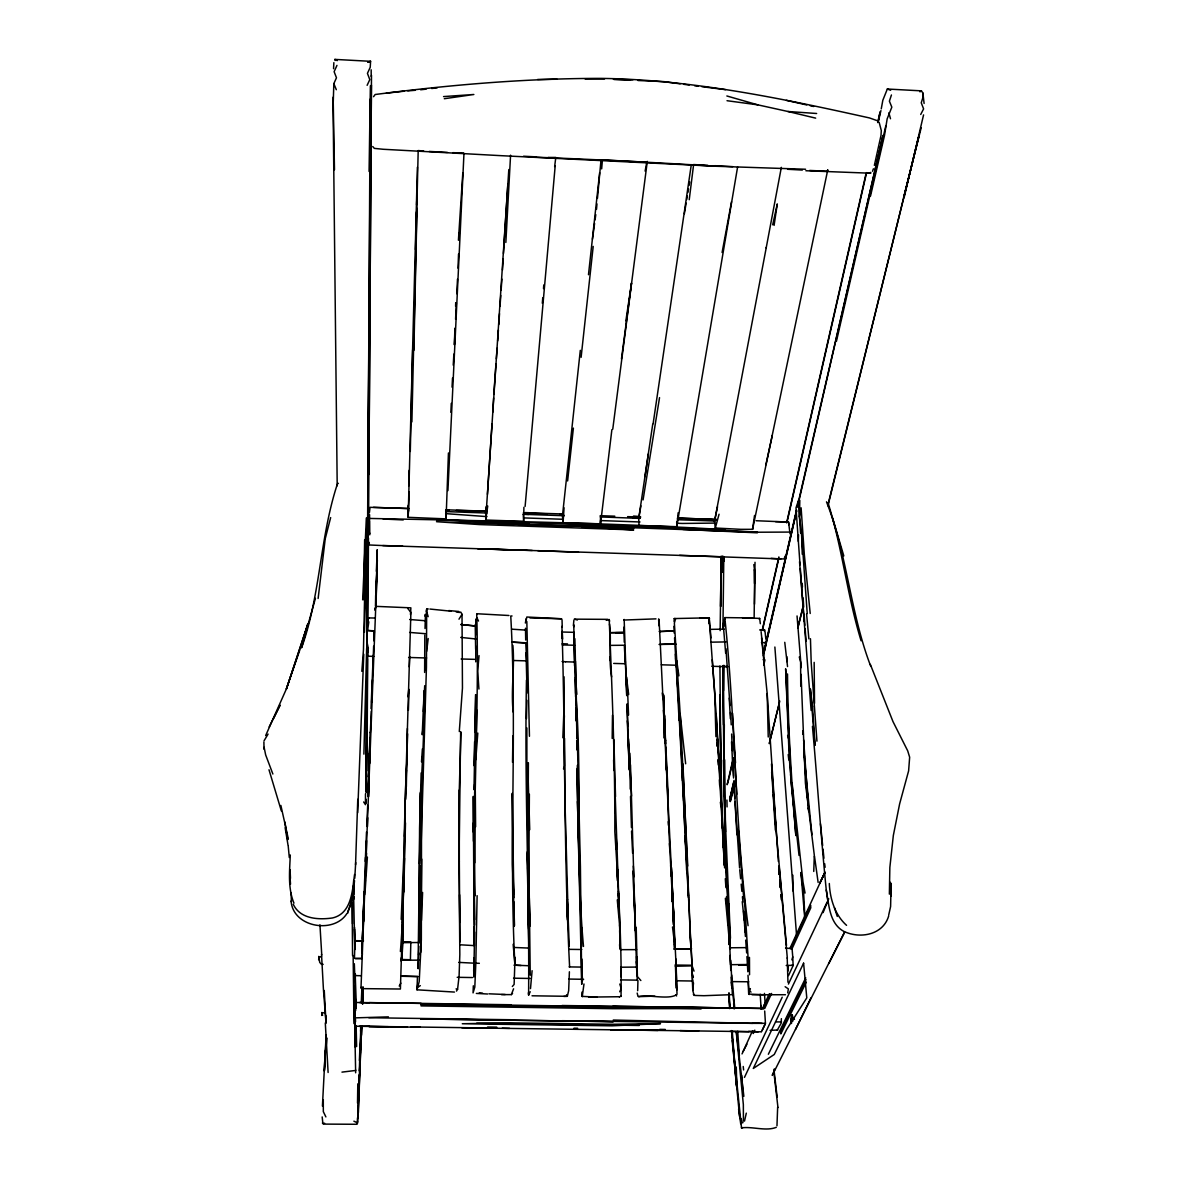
<?xml version="1.0" encoding="UTF-8"?>
<svg xmlns="http://www.w3.org/2000/svg" width="1188" height="1188" viewBox="0 0 1188 1188"><rect width="100%" height="100%" fill="white"/><g stroke="black" fill="none" stroke-linecap="round" stroke-linejoin="round"><path stroke-width="1.5" d="M428.289 608.969L426.863 609.043L426.655 611.642L426.447 666.958L420.686 859.414M460.959 732.239L459.281 789.975L459.325 861.731M474.636 791.787L474.74 862.815M526.239 619.913L526.833 617.018L561.716 618.785L529.967 617.953M721.205 805.405L719.928 666.008M730.457 938.282L724.205 795.841L723.314 665.532M754.142 617.597L754.722 571.265L753.816 564.597M366.112 792.782L366.231 753.816M418.028 968.383L420.329 792.292M473.433 841.223L473.314 796.346L474.161 945.232M529.373 794.223L528.898 865.206L530.249 975.259M336.961 65.385L334.125 71.696L336.471 77.784L333.828 83.635L333.1 107.054L337.199 485.788M367.315 562.043L366.186 791.594L367.122 641.565M402.108 959.83L404.603 822.2L410.899 612.34L407.811 608.508M411.894 421.918L418.191 150.564L423.671 150.995M421.161 772.913L419.572 828.11L418.993 942.752L419.958 871.086M424.561 706.563L421.577 788L421.339 939.738L419.201 981.644L417.003 989.812L454.44 992.069M361.85 671.324L363.469 649.688L366.335 517.983L362.667 599.821M365.488 793.807L365.444 804.677L363.677 801.974M369.082 171.458L370.374 85.803M366.364 753.385L370.211 99.094M367.137 637.897L370.404 108.895L369.765 171.28M371.488 75.26L368.503 534.422M420.433 810.929L420.537 793.242M514.939 965.191C508.731 848.9 517.226 732.06 510.751 616.008L512.043 615.978M530.219 991.742L528.601 995.099C529.477 890.094 524.354 785.09 526.477 680.056M725.2 865.696L716.156 713.706L709.177 617.819L674.235 618.562L674.056 621.458M723.21 665.562L723.507 724.799M355.554 864.76L357.766 799.301M367.389 551.024L369.023 320.73M366.929 770.982L367.374 659.043M367.181 734.095L367.716 654.751M367.924 623.403L368.473 538.09M368.904 474.487L371.428 85.076M413.884 350.415L416.973 208.301M456.459 991.104L457.573 989.292L459.088 976.001L459.83 954.469L458.999 861.33L460.647 731.719M474.012 876.209L474.636 925.051M574.888 638.713L580.412 866.78L581.734 984.332L576.774 770.255M724.056 759.86L724.324 724.71M321.755 1015.473L321.889 1012.458M475.556 694.638L474.873 732.402M526.878 693.198L526.878 670.641M720.507 606.355L721.25 556.786M722.928 629.239L723.789 557.439M325.913 1015.903L325.928 1019.779L326.121 1018.502M361.048 987.421L360.989 988.193L375.764 606.355L410.87 607.84L410.469 614.597M402.955 910.067L402.138 950.593M407.276 755.123C402.97 820.507 405.895 886.248 400.386 951.499M419.899 921.546L420.21 893.346L419.735 940.822L419.765 894.386L418.77 942.559L420.003 893.836M425.022 628.526L425.453 614.151L425.007 616.171M476.73 614.151C479.388 708.003 472.646 801.885 475.185 895.797M514.553 947.489L529.091 948.083L528.2 882.521M644.98 476.655L648.321 453.875L638.684 518.696L639.025 524.74L639.575 525.601L676.759 526.685L737.6 167.003M474.458 971.799L473.789 976.996L474.606 932.031M528.378 762.845L528.036 829.773L529.61 926.135M564.062 676.789L564.374 765.859L563.513 768.963M606.266 620.314L609.221 619.572C612.072 690.213 615.087 760.869 614.82 831.555C618.25 886.397 621.888 941.609 621.027 996.494M721.205 556.058L720.136 630.65M368.978 785.238L369.394 753.712M422.245 787.406L422.661 756.117M512.518 762.325L512.919 735.862M612.176 738.431L612.488 715.221M366.513 840.629L366.216 860.157L366.513 853.103M368.726 796.405L368.874 787.213M373.968 632.105L373.834 640.852L374.369 631.585M406.341 786.679L406.86 754.736M508.82 169.542L485.699 520.032L523.67 521.354L523.893 507.306M755.019 562.295L754.529 604.157M363.617 599.658L364.642 539.798M361.271 1002.717L361.894 988.505M375.482 605.91L375.675 595.262M473.685 971.324L474.012 957.929M512.325 986.486L514.122 984.436L515.043 957.246M630.234 789.099L629.833 753.251M722.779 555.969L722.156 572.378L722.17 556.578M415.518 249.584L416.409 211.85M419.394 896.42L419.958 865.636M424.636 672.438L424.814 635.105M473.982 789.664L475.764 695.114M476.685 709.86L475.779 759.711L477.799 733.085M573.745 626.952L573.774 624.799L574.621 665.978M637.184 980.412L637.006 956.637M613.26 1020.047L752.583 1023.343L562.251 1020.7M889.366 894.148L889.857 867.418L893.331 835.506L899.628 803.89L908.612 770.878L909.652 757.216L907.706 750.846L893.005 721.636L870.329 664.389M364.731 607.721L364.909 598.707M365.295 580.68L365.711 560.855M355.628 1072.794L355.672 1070.017M366.053 803.504L366.142 799.257M375.705 605.806L377.264 549.658L376.358 571.265M448.44 452.955L446.079 518.874L408.167 517.329L417.404 167.211M486.085 506.771L485.55 513.32M688.387 897.549L679.165 716.498M723.522 690.748L724.056 665.384M368.874 767.938L368.221 796.495M368.963 764.359L370.121 732.194M377.324 560.142L375.957 606.043M402.316 952.093L402.999 921.22L402.153 945.381M418.755 952.984L418.235 968.755M420.701 952.405L421.74 859.058M459.281 789.975L458.999 861.33M526.477 718.577L526.878 700.341M364.419 632.313L366.914 547.104M362.503 997.846L362.756 987.109M367.478 826.625L367.701 817.76M412.637 349.836L410.291 451.44M403.801 891.98L405.479 822.853M475.749 619.096L475.779 634.823M473.195 831.956L473.418 822.764M561.909 626.373C565.488 739.857 563.736 853.474 569.616 966.943M800.564 533.16L799.435 516.646L799.821 500.475L798.648 499.97L796.005 507.84L800.044 564.909M363.899 754.142L366.661 648.351M376.774 574.339L375.913 605.613M408.791 485.847L409.177 470.27M406.459 769.987L405.687 799.242M406.979 759.904L407.395 728.511M419.453 863.721L419.958 843.391M477.116 895.663L475.824 963.216L474.814 987.08L473.062 992.886L473.329 985.788M581.882 992.129L582.269 996.524L583.976 983.991M353.861 899.138L353.935 896.405M358.984 1075.036L357.84 1119.23L361.746 1025.853M364.152 894.445L363.29 925.467M416.602 204.811L416.691 201.292M790.02 533.843L788.565 522.052L756.103 520.73M775.14 1068.68L772.245 1075.407L844.594 931.941M356.237 1028.08L356.296 1025.779M405.286 813.409L404.484 836.411M475.245 760.053L476.032 733.234M800.742 686.189L800.608 662.102L799.272 656.964M362.83 941.104L362.934 937.629M408.405 710.276L409.058 689.411M473.878 765.607L474.606 741.624M582.135 976.581L581.942 959.072M658.969 625.809L658.598 618.978M787.51 673.967C787.941 727.873 791.683 781.823 795.856 835.58L789.174 756.949L785.639 668.814L791.208 783.828L799.034 855.434M369.646 763.617L370.062 750.905M372.438 679.774L371.621 702.405M372.735 670.968L373.641 646.183M375.26 609.399L375.764 606.355L374.814 610.112M407.425 1026.878L355.821 1026.254L355.568 1025.259M408.256 505.301L407.989 513.84L408.687 510.187M454.9 328.319L454.38 344.802L455.153 328.393M455.598 306.326L455.717 302.658M561.969 638.268L562.191 631.377L562.681 639.025M636.813 974.858L636.516 956.503M787.956 982.268L787.213 957.855M363.766 654.261L357.677 812.726M368.844 776.581L368.117 796.465M369.275 763.81L370.077 740.079M359.311 1070.774L360.855 1026.224M362.711 1003.073L363.246 987.08M404.469 858.3L400.401 989.025L364.389 988.654M406.875 755.375L407.647 733.857M402.212 951.662L402.658 939.173M418.562 955.048L418.874 946.257M569.394 971.784L568.666 990.644L567.344 996.301L532.031 995.796M691.104 945.306L692.901 987.332M813.75 871.443L814.315 855.271L805.405 783.115L801.068 674.353M362.444 938.52L364.167 891.52L361.865 953.34L365.518 857.32M367.894 790.243L370.077 738.015M362.949 987.674L362.325 1003.726M362.726 1004.127L363.335 988.045M423.492 724.19L422.23 734.733L424.131 690.599M458.004 268.191L458.538 254.039M459.192 236.323L459.325 232.789M637.941 980.531L637.659 990.718M323.284 1099.657L323.329 1111.671L325.883 1116.913M371.027 708.672L373.24 655.137M361.776 1000.133L362.251 987.54M360.573 1031.258L360.781 1025.734M362.355 988.579L361.805 1002.806M358.405 1112.607L361.36 1026.61L359.994 1051.098M361.523 1035.164L361.88 1026.031M408.167 517.329L409.177 491.758M505.85 242.456L510.573 155.183M526.878 727.977L526.878 796.391M576.789 740.733L576.759 749.851M798.306 541.327L798.559 534.719M365.28 861.374L366.498 831.942M359.4 1060.483L359.905 1047.727M359.014 1084.184L361.36 1026.61M409.281 666.899L409.697 656.563M401.202 919.393L403.712 858.107M419.72 923.804L420.077 914.715M420.374 907.454L420.745 898.366M422.601 892.44L421.488 920.329L420.344 920.7M562.845 737.748L563.765 714.552M563.721 732.046L564.374 715.651M323.151 964.344L321.443 964.3L319.721 962.414L318.77 956.385M322.423 1106.087L326.121 1035.149M357.974 1111.508L358.152 1107.305M359.578 1071.368L360.38 1051.84M324.636 1070.284L326.18 1036.589M369.75 534.852L369.423 520.923M370.329 732.773L371.28 711.137M475.749 661.85L475.779 646.242M580.308 350.326L562.459 515.8L563.038 522.943L600.549 523.804L611.879 429.67M693.495 982.907L692.767 990.421L694.163 995.485M366.216 539.411L367.181 518.042M366.721 826.417L367.701 805.271M357.499 1117.804L357.261 1123.358L358.034 1120.863M474.354 789.723L474.606 784.214M473.878 965.903L474.235 958.196M620.775 976.714L621.22 967.002M364.152 905.612L363.394 921.992L364.137 909.251M364.671 894.698L365.34 880.13M450.861 412.31L451.277 403.341M452.049 387.169L452.509 378.096M455.583 319.275L456.37 302.851M456.801 293.733L457.484 279.135M447.921 490.614L463.973 153.297M290.288 854.989C289.649 871.012 287.689 887.896 293.956 903.132M333.561 68.681L333.858 62.667M405.732 780.056L406.251 769.527M423.344 711.508L424.71 685.699M491.995 424.101L487.451 494.342M675.972 987.926L675.764 958.761L659.073 619.408M369.423 512.607L370.032 507.321L409.147 508.523M376.032 588.238L376.73 574.19M363.097 940.777L354.989 940.837L354.455 958.285L361.627 958.464M682.862 529.432L757.38 532.818M708.998 623.581L709.191 619.839M324.205 1070.937L325.26 1051.068M355.153 943.45L354.989 946.361L354.87 943.985M725.007 626.314L725.096 617.923M362.088 958.419L362.355 953.652M453.237 365.147L453.861 354.054M462.8 172.943L458.42 240.258M600.163 524.235L600.519 517.998M729.996 705.642L725.942 648.663M730.769 970.507L729.714 945.099L725.378 898.291M354.767 878.303L355.687 862.592M492.768 412.206L493.614 397.965M493.822 394.401L495.945 364.167M502.494 269.988L503.148 258.984M503.474 253.475L507.825 184.288M417.419 977.858L417.003 989.812L417.671 984.451M528.898 973.521L529.209 968.458M575.541 679.447L575.601 693.436M724.012 561.256L724.294 556.652M891.089 883.501L890.614 906.503L888.743 914.849M529.061 948.113L529.269 944.698M752.657 528.051L752.568 529.328L740.703 529.328L715.31 528.021L714.508 521.354L766.305 247.342M365.162 890.525L367.389 857.097M497.668 340.941L498.411 330.026M498.782 324.562L499.524 313.647M500.029 306.37L500.772 295.456M501.143 290.006L501.885 279.091M563.038 522.943L564.062 507.811M421.502 761.835L422.393 748.886M744.52 1121.101L746.302 1113.141M600.549 523.804L600.549 520.582M425.571 669.869L425.957 664.775M496.346 358.835L497.163 348.173M369.602 514.701L369.334 532.061M355.613 1010.661L356.237 1002.494L421.116 1003.34M459.296 731.541L462.459 688.06L462.013 614.315L460.706 611.998M371.205 76.611L371.176 69.795M542.307 303.252L542.753 297.757M543.495 288.61L543.777 284.942M354.87 942.322L354.989 940.837M601.663 168.889L602.42 159.89L646.792 162.221L645.114 171.117M479.031 655.628L477.71 671.146L478.927 689.04M596.51 209.385L596.97 203.891M597.445 198.396L601.009 160.068M525.111 506.43L555.197 165.741M573.359 625.734L573.893 620.166M357.514 1103.117L357.796 1083.827M676.759 526.685L678.14 512.771M567.612 480.962L573.388 428.111M407.989 696.807L408.702 689.872M400.995 960.914L401.321 957.706M367.671 622.423L368.146 617.909L374.636 618.027M354.529 880.605L353.103 894.356L347.772 913.127M581.11 357.321L593.198 246.421M728.838 927.605L729.744 944.401L728.853 932.506M588.476 274.725L599.643 172.735M792.5 1015.577L792.901 1017.878L790.926 1022.452L790.881 1019.334L791.936 1014.73L791.49 1023.521M367.226 643.183L368.31 648.366L367.419 656.147L373.849 656.415M664.389 716.958L663.513 695.218L665.399 741.015L664.701 724.368M318.132 598.47L325.23 538.788L330.65 517.597M426.655 651.38L428.2 638.535M325.571 1050.667L327.116 1038.164M554.648 166.558L555.791 157.44L548.158 157.455M689.233 199.718L693.614 164.553L707.81 165.325M612.756 429.195L647.297 161.39M653.103 423.834L691.312 164.612M621.443 359.014L631.526 282.996L625.868 320.864M315.444 598.292L301.574 647.772C320.567 595.054 319.721 538.268 337.036 485.09M592.441 239.219L594.594 223.433M595.069 219.914L595.782 214.657M891.431 94.981L889.396 101.188L891.832 107.158L887.169 118.83L884.466 135.61L870.507 196.065M754.529 515.473L752.568 529.328L827.769 169.78L827.397 171.25L809.681 170.448M485.699 520.032L487.733 506.029M354.544 874.517C352.42 890.347 351.752 913.542 332.477 917.968C318.488 919.987 300.133 919.052 293.288 904.32M648.366 453.474L652.717 424.264M640.896 505.836L638.684 518.696M774.086 225.393L777.294 203.92L772.69 224.799M532.105 970.7L530.501 988.609M643.064 499.925L659.533 397.638M368.31 648.366L367.226 655.375L368.295 655.969M923.566 114.909L904.142 197.505M787.718 992.93L788.357 988.921L785.134 986.708M318.636 959.755L319.037 957.276L321.502 956.637M523.67 521.354L523.225 514.196M684.377 213.677L686.144 203.089M686.738 199.554L687.332 196.02M687.911 192.486L688.505 188.951M689.099 185.417L689.679 181.883M731.526 201.693L722.096 252.48M368.815 621.829L367.597 630.516L373.908 630.947M426.15 611.954L426.863 609.043L426.329 610.201M784.941 556.251L784.199 558.939L780.843 558.909L679.595 555.375M881.258 108.865L882.833 100.252L887.332 89.026L921.398 90.852L922.868 93.02L924.101 103.445M766.186 247.95L781.348 167.36M776.967 1125.808L777.65 1107.186M717.537 506.786L714.508 521.354M807.231 613.602L801.558 533.16L799.435 516.646L801.113 507.796L804.35 554.722L810.201 613.483M525.363 623.047L526.239 618.547M765.31 642.173L766.275 642.589L764.567 650.282M734.11 783.857L730.249 801.633L734.644 785.803M765.859 464.805L772.304 435.387M874.368 165.37L880.991 135.521L881.303 130.532L879.15 122.364M501.47 994.608L511.345 994.608L513.587 988.802M762.191 630.368L778.883 556.92M786.619 522.883L865.889 174.309M877.68 122.572L880.115 111.865L878.006 122.349M762.592 629.67L778.868 558.018M787.02 522.2L866.572 172.616M729.284 776.952L733.278 759.384M733.338 757.825L727.145 784.719L728.883 778.704M763.364 655.88L796.658 510.766L763.632 653.727M734.095 780.323L729.67 799.405L733.917 781.645L734.793 798.202M763.958 650.994L796.509 510.023M797.341 506.43L882.996 135.373L797.49 507.172M766.23 642.782L761.478 642.456M836.426 341.327L885.788 125.928M763.721 665.191L764.968 659.86L763.082 659.741M878.422 121.206L880.932 110.588M805.865 170.745L870.566 173.21L870.774 172.364M729.699 800.593L734.214 781.555M723.492 623.225L724.932 617.597L753.86 617.968M903.578 197.698L921.19 127.784M827.724 505.717L918.621 137.214L828.229 504.677M769.364 743.228L778.986 704.232M797.846 627.784L802.687 608.167M769.289 743.643L779.788 701.069M797.801 628.081L803.088 606.608M715.31 528.021L719.067 514.226M356.237 1002.494L356.118 1008.181M791.876 959.845L792.752 956.845L792.084 948.707L785.565 948.054M367.924 618.696L368.993 618.131M300.326 648.559L307.811 623.908L286.397 689.055L307.662 625.155M750.4 988.624L749.732 990.718L750.994 992.114M759.236 619.245L759.652 618.399L760.35 623.715M872.541 171.25L873.388 168.815M299.732 650.282L285.966 689.872L265.667 735.565M778.363 861.449L767.181 693.569L761.553 637.882M719.913 556.726L382.774 545.574L369.334 544.98L369.29 543.287M446.079 518.874L446.183 511.493M823.076 912.607L828.734 898.767M761.612 1031.555L765.443 1023.343L764.686 1011.003M792.752 956.845L793.124 965.532L788.476 975.63M369.379 534.14L369.824 533.085M742.025 1053.919L752.539 1030.739M347.728 911.76L350.534 905.508M762.414 1008.894L769.215 993.94M790.065 948.113L824.576 873.002L819.765 883.471M763.186 1008.478L764.701 1003.845M763.305 1008.76L770.091 993.851M790.688 948.722L810.587 905.122L810.78 907.81L791.787 949.271M754.796 1030.159L753.266 1033.501L753.073 1031.229M764.716 1008.464L771.591 993.435M744.475 1077.382L782.224 997.192M827.071 902.227L788.416 984.08M367.122 85.328L369.795 79.611L367.434 73.374L370.225 67.3L370.597 61.316L334.927 59.4L335.075 60.514M619.72 991.772L621.235 988.579L619.794 984.065M762.265 1030.085L764.894 1024.754M273.7 718.235L280.086 705.152L269.141 726.952M768.354 1054.261L805.731 977.798M806.028 979.58L780.561 1031.6L780.843 1033.887L806.325 982.016M268.072 734.11L264.033 740.807M810.944 997.861L795.544 1029.476M828.853 963.453L844.579 932.491M920.715 114.464L923.596 108.895L921.249 102.792L923.15 96.807L922.868 93.02M819.779 882.922L825.333 872.259M743.079 1051.529L746.955 1044.148M777.204 1030.248L781.095 1023.388L781.392 1018.636M888.698 915.874C883.13 935.149 859.696 939.203 843.525 931.214C829.135 923.165 828.986 904.306 826.269 889.99C820.76 835.535 817.389 780.887 812.444 726.373M399.227 986.055L400.861 983.144M623.774 620.047L655.984 618.859M476.982 613.751L508.954 615.503M458.984 619.186L462.013 614.315M347.015 913.334C334.214 934.273 292.931 927.546 291.09 900.994M373.552 96.703L375.17 94.505C450.104 84.868 525.66 78.334 601.277 78.393C692.025 79.655 781.244 98.307 869.482 117.939L876.967 120.582M806.593 614.048L808.88 638.862M628.675 694.475L626.432 676.848L627.724 694.52L626.789 695.604L624.16 619.453M776.269 1127.338C765.844 1131.511 752.568 1126.283 741.49 1127.872L731.556 1030.575M511.345 994.608L512.577 993.242M742.797 1127.546L741.49 1127.872M324.636 1123.254L322.869 1123.462L322.171 1116.928M919.943 91.847L921.398 90.852M619.394 996.999L620.953 995.96M418.547 986.812L420.314 985.639M337.347 484.006L338.372 483.323M765.221 643.168L766.275 642.589M354.514 973.982L354.796 975.556L355.747 975.185M367.924 62.266L370.597 61.316L368.146 62.103M760.216 630.086L764.641 630.041L764.79 630.828M785.461 994.727L752.093 994.772M324.443 1012.681L321.785 1013.097L322.646 1015.354M444.297 98.723L473.849 94.491L443.555 96.584M675.764 958.761L677.011 994.341C669.542 1000.341 647.98 994.118 638.402 996.658L654.84 996.138M341.966 1072.125L355.613 1070.462L354.069 990.688M386.308 93.139L404.158 91.194M420.641 89.768L426.15 89.145M431.645 88.506L437.139 87.882M352.554 955.598L352.123 898.529M357.128 1124.279L323.537 1124.1L322.394 1123.016M563.825 996.45L567.344 996.301L566.542 994.772M407.811 90.897L415.147 90.288M588.595 997.103L619.349 996.732M401.737 942.678L419.899 942.5M401.722 960.231L419.319 960.142M659.058 644.46L675.036 643.614M790.065 532.076L757.469 532.224L581.674 525.913M355.42 1017.864L388.402 1016.869M659.786 631.556L673.447 630.991L659.236 631.496M770.106 1030.308L777.769 1030.041M710.112 629.358L724.19 629.135M711.181 642.173L725.898 641.921M355.405 958.701L361.82 958.538M764.359 1008.493L561.998 1005.508M359.132 1026.343L368.874 1026.105M699.999 618.027L709.177 617.819L709.563 618.606M637.169 967.062L620.923 967.225M675.319 966.245L691.995 965.874M673.819 949.108L691.609 948.752L674.576 949.034L674.22 944.059M748.722 981.778L731.927 981.6M610.201 632.625L624.205 632.506L610.068 632.744M660.766 644.431L676.121 644.178M537.629 79.462L556.994 79.24M715.206 523.091L682.402 523.448L676.878 523.255L676.625 522.081M610.201 645.381L624.532 645.247M729.521 947.786L745.826 947.638M748.707 964.508L730.531 964.686L730.011 955.464M738.743 965.176L747.519 965.101M585.135 79.002L604.514 79.002M636.605 949.643L620.418 949.672M615.592 632.655L624.175 632.625M752.583 1023.343L765.443 1023.343M461.835 1027.783L761.374 1031.808M582.046 967.091L569.111 966.913M581.719 949.509L568.933 949.346M463.394 153.044L452.94 152.673M612.459 1007.424L701.083 1007.944L421.087 1003.83L510.766 1005.939M574.235 632.343L561.657 632.001M786.204 965.473L792.812 965.339M511.003 1004.751L369.364 1002.613M368.829 1017.73L511.018 1019.735M610.795 1029.758L665.339 1030.263M761.137 1008.404L612.889 1006.251M388.194 1026.684L368.859 1026.506L420.285 1027.249M369.052 518.428C487.674 520.968 606.519 522.512 725.007 529.67L436.56 519.646L529.12 523.878M675.304 965.042L691.98 965.25M775.586 1021.888L781.57 1021.962M476.67 1023.21L639.278 1025.482M487.54 1027.026L496.718 1027.145M573.967 1028.214L577.635 1028.259M659.756 1029.387L665.31 1029.461M660.261 1006.964L732.803 1007.973M775.586 521.681L785.238 521.844M607.855 619.349L574.294 619.156L577.398 619.988M574.621 645.262L562.236 644.921M457.217 977.308L472.468 977.546M513.558 978.199L530.011 978.452M568.829 979.061L583.62 979.298M620.596 979.892L637.243 980.145M676.076 980.768L692.753 981.021M610.87 1029.773L657.974 1030.471M805.583 169.245L716.572 166.275L501.692 155.702L383.189 149.272L374.339 148.381L372.735 146.525M418.191 976.67L401.173 976.254M730.071 1031.377L748.767 1031.719M355.732 975.615L361.211 975.719M496.733 1028.11L411.107 1026.952M502.242 1028.229L509.578 1028.377M632.922 518.087L640.332 518.25M694.059 519.394L712.592 519.795M680.16 1030.575L698.692 1030.961M445.634 510.157L449.213 510.246M456.355 510.409L486.887 511.226L446.228 509.801M581.6 526.73L633.739 529.922L479.492 524.576L436.501 521.695L633.991 527.947L529.061 524.918L479.625 522.378M382.774 545.574L402.584 546.034M633.323 517.151L640.525 517.315M681.912 518.324L678.318 518.235L716.587 519.379M401.514 976.031L417.805 976.447M526.017 642.797L511.88 642.188M562.102 643.762L567.522 643.911M475.824 963.216L479.358 963.305M505.212 994.49L489.025 993.807M613.379 79.254L632.892 79.819M526.685 550.237L477.903 548.841L532.239 550.46M461.152 658.984L474.755 659.355M613.691 663.424L624.754 663.736M711.746 666.26L727.977 666.735M356.103 940.673L363.513 940.881M408.613 657.454L426.641 657.989M513.275 660.498L526.21 660.87M661.285 664.79L675.838 665.221M521.057 965.502L513.988 965.161L528.452 965.725M563.127 513.988L523.388 512.711M401.44 959.459L410.409 959.741L410.84 941.98L401.915 941.698M525.185 512.592L528.838 512.711M678.244 517.953L716.438 519.691M458.791 510.721L479.061 511.419M525.096 513.038L547.089 513.81M559.904 514.256L563.558 514.389M600.163 515.681L614.805 516.186M627.62 516.646L640.51 517.092M677.487 518.399L681.184 518.532M694.134 518.993L716.319 519.78M445.634 511.583L486.976 513.023M523.789 514.315L564.285 515.74M599.999 516.929L639.738 518.384M678.393 519.75L714.983 521.042M487.006 516.617L445.619 513.632M523.863 517.909L562.577 519.26M601.291 520.611L640.005 521.963M565.488 661.775L574.829 662.058M537.793 550.668L578.541 552.227M742.381 617.701L759.652 618.399M367.597 630.516L374.101 630.783M613.914 79.462L630.561 80.175M637.956 80.502L663.854 81.616L680.175 83.828M759.949 629.848L764.641 630.041M763.127 994.698L748.692 994.089L748.113 982.342M383.145 519.022L403.237 519.928M582.224 996.39L596.822 997.074M447.445 152.406L429.15 151.425M409.103 508.598L373.507 507.35M458.761 511.018L475.319 511.82M523.151 514.166L528.66 514.434M523.537 156.222L535.847 156.846M723.804 666.364L727.056 666.527M458.806 962.399L474.888 963.216M476.358 993.42L487.644 994.014M359.563 1002.494L369.334 1003.014M748.707 1031.318L758.182 1031.823M787.599 169.275L802.316 170.062M714.894 165.696L732.64 166.647M771.101 558.39L780.843 558.909M525.749 630.1L511.686 629.18M459.756 944.772L474.25 945.603M725.066 530.323L757.469 532.224M752.598 1022.794L762.102 1023.358M526.18 643.064L513.468 642.159M562.072 661.523L565.562 661.746M409.697 619.512L425.779 620.789M726.848 95.976L757.781 104.841L787.941 111.494L816.631 113.499M409.622 632.432L425.512 633.709M674.235 618.562L675.616 618.666L674.368 623.017L680.189 714.166L687.763 866.007M429.922 609.043L451.158 611.211M867.225 172.928L870.566 173.21M448.797 610.573L458.91 611.478M460.87 624.517L475.007 625.898M460.796 624.517L476.121 626.091M460.721 637.407L476.136 638.996M479.284 992.797L482.536 993.138M694.668 85.788L698.306 86.234M701.93 86.694L725.541 89.649M727.026 100.713L757.781 104.841M683.798 84.318L689.233 85.046M456.207 611.969L459.578 612.473M786.337 100.327L806.771 104.96M810.171 105.732L813.587 106.504M787.941 111.494L815.666 118.132M456.073 988.891L457.573 989.292M353.89 1121.175L357.618 1122.957M323.492 990.228L326.017 1023.21L324.25 990.465M887.332 89.026L890.658 90.273M793.02 1020.952L790.881 1019.334M334.927 59.4L337.258 60.618M792.203 964.968L793.124 965.532M749.242 994.534L747.995 975.303M846.554 925.333C834.986 915.027 829.937 898.677 829.313 883.501M792.901 1017.878L794.505 1019.393M731.066 965.413L732.372 994.638L703.935 995.707L695.158 995.455L693.317 994.297M640.852 980.531L637.392 976.566L636.204 927.323M763.884 630.219L765.117 632.164L765.844 639.055M676.031 994.876L676.581 995.975M477.027 617.938L478.512 621.042M333.828 83.635L336.323 89.709M272.869 774.012L265.652 754.9L264.122 747.326M694.03 971.145L692.188 966.082L690.881 945.945L682.922 763.899M692.47 974.487L693.406 977.16M826.492 501.811C847.326 554.945 850.207 612.577 870.581 665.829M834.436 907.677L837.273 916.438M268.993 769.765L281.348 810.929M426.655 611.642L428.185 616.661M861.092 640.778C847.163 595.53 842.381 548.099 828.051 502.88M843.807 555.91L832.595 517.953M787.614 735.402L788.55 738.698M888.876 112.845L890.495 118.741M637.926 996.123L637.184 993.064M609.221 619.572L609.622 621.176M280.873 805.449L288.342 838.936M736.248 1031.912L743.346 1104.573L743.406 1118.65L742.797 1122.764L741.253 1122.764L741.134 1118.561L740.703 1123.7L738.594 1108.983M805.063 893.064L803.014 882.149L792.099 782.981M774.264 1075.585L777.962 1107.558M285.135 827.62L287.986 844.98M745.396 932.55L742.262 901.662M284.912 822.051L287.689 839.753M677.635 687.303L675.126 653.905M581.957 994.415L582.269 996.524M676.67 660.454L678.912 675.794M731.377 982.149L732.357 988.609L731.689 974.992M826.269 889.99L828.155 903.459M814.493 856.251L818.131 882.461M725.244 622.052C735.699 723.047 734.763 824.977 748.069 925.69M787.54 666.572L784.763 642.322M734.748 1008.374L732.298 980.991M528.363 992.812L528.645 995.039M824.65 863.661L825.111 867.299M736.352 1031.748L743.851 1096.316M611.642 676.922C608.39 659.399 611.716 641.698 609.503 624.012M672.512 926.967L674.873 946.153L668.918 831.065L664.552 715.428M685.654 763.78L680.189 714.166M773.908 1069.289L777.175 1097.207M626.759 688.342L624.324 645.663M811.924 834.674L804.053 755.568M788.208 754.558L788.832 760.023M790.51 774.561L791.149 780.011M792.188 789.099L792.827 794.549M791.371 1015.577L791.936 1020.537L791.936 1014.73M739.604 1116.482L732.209 1040.718M761.092 631.63L764.255 660.988M662.251 692.96L662.622 696.376M743.228 1066.482L743.599 1069.943M736.545 1084.495L731.6 1031.11M820.448 823.774L822.66 845.529M823.032 849.153L823.937 858.211M575.898 695.411C582.194 778.912 575.69 862.993 583.501 946.435M739.738 869.765L740.629 878.764M741.178 884.154L741.891 891.342M742.426 896.732L742.96 902.138M796.48 934.332L774.873 647.029M728.868 941.282L729.194 944.683M816.943 741.149L811.196 662.459L810.454 638.728M771.487 763.943L776.091 830.546L786.501 945.5M288.194 845.826L289.293 857.528M806.771 790.213L806.043 781.229M807.261 795.515L808.078 804.365M779.076 865.814L787.347 958.36M778.719 869.185L779.239 874.635L778.704 869.215M779.907 881.897L780.412 887.347M725.675 653.311L723.195 623.849M733.62 1003.563L734.11 1008.879M624.754 655.167L625.408 662.399M617.285 899.865L619.78 927.486L615.25 796.316M675.868 657.974L676.507 665.131M636.337 961.716L637.065 969.839M513.157 944.312L514.909 964.894M576.522 709.102L576.819 712.533M778.793 866.809L779.417 874.19M779.892 879.729L780.516 887.124M797.044 615.948L801.217 667.626M779.937 883.991L780.249 887.688M764.433 993.391L765.221 1004.424M743.718 898.425L738.372 830.234M675.408 652.791L674.561 637.911M575.452 661.181L575.898 682.417M576.18 685.818L576.878 694.327M733.753 781.645L739.589 867.923M732.239 1030.842L736.352 1086.04M799.524 561.657L811.137 710.469M808.152 804.187L803.652 739.99M731.882 981.481L732.313 987.005M732.892 994.356L734.496 1008.464M632.773 871.19L636.189 942.693M806.637 783.664L808.657 809.741M787.867 965.651L788.268 970.759M678.066 694.713L681.066 737.451M788.565 522.052L788.773 524.814M804.811 918.859L800.92 872.452L803.682 893.718L804.885 916.735M793.658 803.637L794.074 809.087M794.624 816.349L794.891 819.972M773.403 795.485L776.091 830.546M720.953 794.564L724.353 865.324L716.156 713.706M729.194 940.822L729.477 944.475M800.326 568.547L804.217 621.161M733.545 736.486L736.783 794.252M745.411 936.456L744.609 925.526M745.693 940.109L746.658 952.939M746.925 956.607L747.846 971.784M741.654 1075.244L743.228 1096.42M628.571 738.862L631.556 796.079M333.145 97.164L334.481 169.765M804.885 625.289L804.172 614.404M805.152 628.868L806.073 641.386M730.501 712.503L731.244 724.858M710.023 625.898L710.914 637.986M717.522 738.862L719.334 763.528M290.035 877.546L290.525 884.154M743.599 911.137L744.237 920.121M619.572 944.549L619.809 947.95M525.794 643.703L526.923 665.562M328.111 1072.482L325.304 1022.972M771.651 772.274L773.299 795.782M712.265 659.741L714.76 693.079L715.919 736.634M728.808 993.02L729.774 1007.736M686.055 850.519L685.031 835.817L686.619 870.433M686.56 857.87L687.199 867.047M366.483 772.126L366.81 776.744M804.929 764.686L805.672 775.719M744.327 898.098L748.915 970.685M717.21 746.049L716.973 742.545L717.092 746.094M718.161 760.053L718.517 765.295M676.744 523.24L676.878 525.408M683.664 795.396L690.985 948.722L689.753 929.417M798.782 506.756L799.435 516.646M737.718 1031.318L739.367 1055.924M709.177 617.819L709.993 630.279M727.368 906.295L727.011 900.846L727.323 906.088M727.605 909.934L728.556 924.442M725.319 878.689L725.913 887.644M726.507 896.598L727.101 905.598M663.453 694.371L665.265 737.971M665.859 763.142L666.32 770.091M673.047 917.745L673.522 924.917M803.311 734.451L803.073 730.769L803.251 734.303M760.201 994.237L761.137 1008.954M730.353 948.915L724.784 832.328L722.764 666.052M727.68 914.626L728.393 925.482M679.091 720.195L676.774 676.937M671.755 898.039L671.992 901.618M802.212 583.353L802.435 587.006M803.133 597.965L803.712 607.098M773.165 794.846L775.363 830.189M716.097 726.403L715.755 720.864L716.037 726.254M716.913 739.307L717.255 744.831M718.176 759.578L718.532 765.117M728.823 930.486L729.699 944.386M729.18 940.851L729.402 944.549M728.808 994.623L729.684 1008.627M581.853 969.794L582.551 980.709M890.436 882.298L891.267 895.975M727.65 911.315L728.496 925.259M721.68 820.21L722.126 827.531M722.913 840.361L723.373 847.697M724.056 858.716L724.621 867.893M674.19 935.372L675.022 948.93M732.521 713.201L735.506 762.919M319.943 924.843L321.755 955.018M735.001 801.87L736.916 834.808M679.284 714.731L682.016 764.419M353.4 885.639L354.781 948.217M761.033 1005.479L761.226 1009.132M732.699 757.929L733.575 776.254M681.838 769.839L682.461 780.843M682.773 786.337L683.605 801.009M665.503 740.169L665.696 743.688M665.889 747.207L668.25 796.346M632.61 853.207L631.541 831.199M633.338 866.052L633.783 876.937M729.239 698.099L730.353 718.606M719.349 779.833L719.646 785.357M721.755 824.027L721.948 827.709M664.701 734.362L665.176 743.049M669.423 843.584L669.824 850.86M670.626 865.428L671.205 876.254M513.171 712.087C510.795 689.842 514.864 667.671 512.874 645.381M321.517 954.291L323.448 989.708M729.165 993.109L729.907 1007.216M671.769 886.99L672.527 901.306M627.294 720.834L629.269 769.423L626.952 704.35M803.697 743.168L804.425 757.335M731.526 741.832L732.862 768.458M691.787 966.423L692.767 990.421M672.987 902.687L674.279 928.229L673.002 900.059M672.898 899.539L674.324 927.145M668.25 821.65L668.443 825.304M529.729 829.684L527.68 762.963M368.904 542.203L368.993 544.074M671.383 867.24L672.957 900.385M733.174 768.948L733.59 778.021M671.339 867.626L672.898 900.86M673.032 912.161L673.626 924.858M663.468 710.127L663.869 718.725M675.408 964.686L676.031 981.837M629.521 770.804L627.977 731.838M731.645 734.05L732.372 750.578M575.616 696.911L573.759 633.635M579.165 856.8L577.398 801.558M514.523 925.556L512.444 864.344L512.325 793.807M290.08 869.601L290.466 878.422M626.655 695.396L626.002 674.576M728.437 924.219L724.962 832.105M726.611 902.227L726.759 905.835M683.976 810.171L684.882 832.149M674.22 938.876L674.636 949.167M627.724 694.52L628.556 715.072M618.948 914.3L618.369 899.836M725.913 868.532L726.611 886.397M727.115 898.9L727.323 904.261M687.897 881.466L688.461 895.811M627.012 704.113L627.843 726.536M630.516 796.42L631.437 827.531M617.953 880.219L617.537 869.364L617.923 880.397M618.384 891.074L619.215 914.24M617.849 880.843L617.151 862.651M618.339 893.465L618.696 902.479L618.384 893.287M614.79 809.236L614.939 812.874M578.17 829.269L580.353 909.191M580.798 920.195L581.541 938.535M569.26 946.346L567.419 899.465L567.953 927.026M402.138 911.968L402.569 922.883M354.796 975.556L354.321 963.706M731.184 977.1L731.511 985.862M634.244 900.103L636.798 972.14M291.075 892.619L291.416 901.885M610.008 657.023L610.142 660.617M616.617 847.92L616.141 835.03L616.617 849.242M617.715 881.541L617.136 865.25M615.948 838.357L616.334 849.375M619.616 930.516L620.299 948.915M568.042 920.997L567.329 900.92L567.849 920.076M567.24 905.122L567.76 919.675M567.285 912.919L567.537 920.18M377.086 558.761L377.16 561.003M675.66 657.914L675.957 666.691M526.774 680.798L526.017 652.836M801.558 533.16L802.256 554.261M767.181 693.569L768.235 737.006M619.557 924.799L620.359 949.45M567.73 899.91L564.805 795.812L564.523 738.387M529.313 898.277L530.204 925.868M728.704 903.578L729.803 938.372M719.735 695.351L722.274 827.531M673.952 626.328L674.16 633.011M613.869 739.515L615.518 796.613M579.001 831.422L577.323 765.384M736.263 1066.987L736.857 1086.961M617.181 873.225L617.389 880.427M527.383 851.529L528.081 877.115M754.128 569.809L754.499 583.471M635.224 930.664L634.288 896.613M576.997 738.401L575.482 677.309M580.279 900.148L581.036 927.576M567.27 907.023L567.612 919.987M356.148 1025.645L356.623 1046.539M676.195 966.705L676.804 990.05M613.617 759.889L613.899 770.537M562.043 619.809L562.236 627.279M475.646 649.361L475.215 624.606M424.918 657.662L425.23 669.809M513.825 917.255L514.033 926.417L513.795 901.662M424.458 691.015L424.71 701.455M723.418 760.127L724.205 795.841M525.705 640.035L525.482 628.229M513.914 897.727L512.132 793.376M473.967 926.714L474.383 945.767M730.694 960.275L730.754 963.498M726.922 800.029L727.056 806.919M721.146 806.667L719.898 695.129M635.298 927.561L630.501 764.82M577.116 768.413L577.947 814.626M353.623 880.382L353.905 894.43M263.899 742.025L264.033 749.257M724.695 759.815L725.512 831.852M526.833 621.487L529.447 736.293M513.038 865.161L513.543 894.757L512.889 865.547L513.305 893.361M355.836 999.494L355.984 1008.256M354.559 929.179L354.93 949.539M355.257 973.655L355.865 1008.122M355.197 974.665L355.806 1007.528M720.537 765.443L721.146 801.751M623.819 627.205L624.279 642.233M355.464 1019.022L355.509 1021.918M719.883 695.44L720.329 729.922M527.918 869.913L528.69 929.254L527.056 853.281M354.514 927.279L354.752 945.5M353.148 955.538L353.979 1023.596M579.863 876.863L580.13 903.682M474.161 876.239L474.606 919.646M786.857 656.652L786.902 661.627M475.289 791.193L475.616 826.803M814.166 662.369L814.523 703.37M749.539 974.769L749.465 957.394M581.882 967.047L581.927 972.215M459.578 894.757L459.919 942.01M720.997 606.147L720.804 571.473M663.736 714.701L663.899 737.911M581.571 927.293L581.674 946.569M527.68 830.249L527.324 763.513M459.325 861.567L459.741 922.467M352.376 902.954L352.509 923.833M792.856 875.17L792.931 890.941M370.745 112.964L370.879 149.569M575.809 707.885L575.853 720.774M532.788 157.083A1745.365 390.11 1.3 0 1 716.572 166.275M421.101 1004.484L421.057 1005.894L612.963 1008.686L701.41 1008.597L421.101 1004.484M354.41 986.307L355.39 1047.118L354.41 986.307M803.593 963.171L753.281 1068.472L774.264 1054.469L786.545 1029.669L806.786 997.875L803.593 963.171M660.424 1023.611L612.043 1025.823L462.295 1023.744L510.558 1022.853L612.488 1024.264L660.424 1023.611M613.216 1021.635L420.775 1018.933L613.216 1021.635M640.406 516.646L633.189 516.394L640.451 516.676M812.533 706.414L810.35 688.921L814.998 745.381L812.533 706.414M808.731 811.449L808.404 807.914L808.731 811.449M781.6 900.059L781.095 894.609L781.6 900.059M720.774 805.568L720.552 801.915L720.745 805.613M528.393 900.207L527.71 867.522L528.823 947.875L528.393 900.207"/></g></svg>
